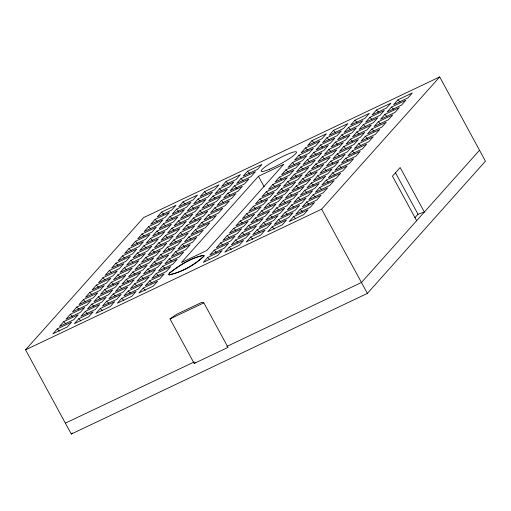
<?xml version="1.0" encoding="UTF-8"?>
<svg xmlns="http://www.w3.org/2000/svg" width="511" height="511" viewBox="0 0 511 511"><rect width="100%" height="100%" fill="white"/><g stroke="black" fill="none" stroke-linecap="round" stroke-linejoin="round"><path stroke-width="0.77" d="M25.55 349.824L143.623 217.59L439.709 76.931L485.45 161.176L367.377 293.41L71.291 434.069L25.55 349.824L321.636 209.171L439.709 76.931M57.283 328.905L52.92 333.798L67.299 326.963L71.661 322.077L57.283 328.905L59.333 331.083M63.805 321.604L59.436 326.491L73.82 319.662L78.183 314.776L63.805 321.604L65.855 323.782M70.32 314.303L65.957 319.19L80.342 312.362L84.705 307.475L70.32 314.303L72.37 316.481M76.842 307.002L72.479 311.889L86.857 305.061L91.226 300.174L76.842 307.002L78.892 309.181M83.363 299.702L79.001 304.588L93.379 297.753L97.742 292.867L83.363 299.702L85.414 301.88M89.879 292.401L85.516 297.287L99.901 290.452L104.263 285.566L89.879 292.401L91.929 294.572M96.4 285.1L92.037 289.986L106.416 283.151L110.785 278.265L96.4 285.1L98.451 287.271M102.922 277.799L98.559 282.685L112.937 275.851L117.3 270.964L102.922 277.799L104.972 279.971M109.437 270.491L105.074 275.384L119.459 268.55L123.822 263.663L109.437 270.491L111.487 272.67M115.959 263.191L111.596 268.077L125.981 261.249L130.343 256.362L115.959 263.191L118.009 265.369M122.48 255.89L118.118 260.776L132.496 253.948L136.859 249.061L122.48 255.89L124.531 258.068M129.002 248.589L124.633 253.475L139.018 246.647L143.38 241.76L129.002 248.589L131.046 250.767M135.517 241.288L131.155 246.174L145.539 239.34L149.902 234.453L135.517 241.288L137.568 243.466M142.039 233.987L137.676 238.873L152.054 232.039L156.417 227.152L142.039 233.987L144.089 236.159M148.56 226.686L144.198 231.572L158.576 224.738L162.939 219.851L148.56 226.686L150.611 228.858M155.076 219.385L150.713 224.272L165.098 217.437L169.46 212.55L155.076 219.385L157.126 221.557M161.597 212.078L157.235 216.971L171.613 210.136L175.982 205.25L161.597 212.078L163.648 214.256M78.771 318.698L74.408 323.591L88.786 316.756L93.149 311.87L78.771 318.698L80.821 320.876M85.292 311.397L80.923 316.283L95.308 309.455L99.671 304.569L85.292 311.397L87.343 313.575M91.808 304.096L87.445 308.983L101.83 302.154L106.192 297.268L91.808 304.096L93.858 306.274M98.329 296.795L93.967 301.682L108.345 294.853L112.714 289.961L98.329 296.795L100.38 298.973M104.851 289.494L100.488 294.381L114.866 287.546L119.229 282.66L104.851 289.494L106.901 291.666M111.366 282.193L107.003 287.08L121.388 280.245L125.751 275.359L111.366 282.193L113.416 284.365M117.888 274.892L113.525 279.779L127.903 272.944L132.272 268.058L117.888 274.892L119.938 277.064M124.409 267.592L120.047 272.478L134.425 265.643L138.788 260.757L124.409 267.592L126.46 269.763M130.925 260.284L126.562 265.171L140.947 258.342L145.309 253.456L130.925 260.284L132.975 262.462M137.446 252.983L133.084 257.87L147.468 251.042L151.831 246.155L137.446 252.983L139.497 255.161M143.968 245.682L139.605 250.569L153.983 243.741L158.346 238.854L143.968 245.682L146.018 247.861M150.489 238.382L146.12 243.268L160.505 236.44L164.868 231.547L150.489 238.382L152.534 240.56M157.005 231.081L152.642 235.967L167.027 229.132L171.389 224.246L157.005 231.081L159.055 233.252M163.526 223.78L159.164 228.666L173.542 221.831L177.905 216.945L163.526 223.78L165.577 225.951M170.048 216.479L165.685 221.365L180.064 214.531L184.426 209.644L170.048 216.479L172.098 218.651M176.563 209.178L172.201 214.064L186.585 207.23L190.948 202.343L176.563 209.178L178.614 211.35M183.085 201.871L178.722 206.757L193.101 199.929L197.47 195.042L183.085 201.871L185.135 204.049M100.258 308.491L95.896 313.377L110.274 306.549L114.636 301.662L100.258 308.491L102.309 310.669M106.78 301.19L102.411 306.076L116.795 299.248L121.158 294.362L106.78 301.19L108.83 303.368M113.295 293.889L108.932 298.775L123.317 291.947L127.68 287.061L113.295 293.889L115.345 296.067M119.817 286.588L115.454 291.474L129.832 284.64L134.201 279.753L119.817 286.588L121.867 288.766M126.338 279.287L121.976 284.173L136.354 277.339L140.717 272.452L126.338 279.287L128.389 281.459M132.854 271.986L128.491 276.873L142.876 270.038L147.238 265.152L132.854 271.986L134.904 274.158M139.375 264.685L135.013 269.572L149.391 262.737L153.76 257.851L139.375 264.685L141.426 266.857M145.897 257.378L141.534 262.271L155.912 255.436L160.275 250.55L145.897 257.378L147.947 259.556M152.412 250.077L148.049 254.963L162.434 248.135L166.797 243.249L152.412 250.077L154.463 252.255M158.934 242.776L154.571 247.663L168.956 240.834L173.318 235.948L158.934 242.776L160.984 244.954M165.455 235.475L161.093 240.362L175.471 233.533L179.834 228.641L165.455 235.475L167.506 237.653M171.977 228.174L167.608 233.061L181.993 226.226L186.355 221.34L171.977 228.174L174.021 230.352M178.492 220.873L174.13 225.76L188.514 218.925L192.877 214.039L178.492 220.873L180.543 223.045M185.014 213.572L180.651 218.459L195.03 211.624L199.392 206.738L185.014 213.572L187.064 215.744M191.536 206.272L187.173 211.158L201.551 204.323L205.914 199.437L191.536 206.272L193.586 208.443M198.051 198.964L193.688 203.857L208.073 197.022L212.435 192.136L198.051 198.964L200.101 201.142M204.572 191.663L200.21 196.55L214.588 189.722L218.957 184.835L204.572 191.663L206.623 193.841M121.746 298.283L117.383 303.17L131.761 296.342L136.124 291.455L121.746 298.283L123.796 300.462M128.267 290.983L123.898 295.869L138.283 289.041L142.646 284.154L128.267 290.983L130.318 293.161M134.783 283.682L130.42 288.568L144.805 281.74L149.167 276.847L134.783 283.682L136.833 285.86M141.304 276.381L136.942 281.267L151.32 274.433L155.689 269.546L141.304 276.381L143.355 278.552M147.826 269.08L143.463 273.966L157.842 267.132L162.204 262.245L147.826 269.08L149.876 271.252M154.341 261.779L149.979 266.665L164.363 259.831L168.726 254.944L154.341 261.779L156.392 263.951M160.863 254.478L156.5 259.364L170.878 252.53L175.247 247.643L160.863 254.478L162.913 256.65M167.384 247.171L163.022 252.057L177.4 245.229L181.763 240.342L167.384 247.171L169.435 249.349M173.9 239.87L169.537 244.756L183.922 237.928L188.284 233.042L173.9 239.87L175.95 242.048M180.421 232.569L176.059 237.455L190.443 230.627L194.806 225.741L180.421 232.569L182.472 234.747M186.943 225.268L182.58 230.154L196.959 223.326L201.321 218.433L186.943 225.268L188.993 227.446M193.465 217.967L189.096 222.853L203.48 216.019L207.843 211.132L193.465 217.967L195.509 220.139M199.98 210.666L195.617 215.553L210.002 208.718L214.365 203.832L199.98 210.666L202.03 212.838M206.501 203.365L202.139 208.252L216.517 201.417L220.88 196.531L206.501 203.365L208.552 205.537M213.023 196.058L208.66 200.951L223.039 194.116L227.401 189.23L213.023 196.058L215.074 198.236M219.538 188.757L215.176 193.643L229.56 186.815L233.923 181.929L219.538 188.757L221.589 190.935M226.06 181.456L221.697 186.343L236.076 179.514L240.445 174.628L226.06 181.456L228.11 183.634M143.233 288.076L138.871 292.963L153.249 286.134L157.612 281.248L143.233 288.076L145.284 290.254M149.755 280.775L145.386 285.662L159.771 278.834L164.133 273.947L149.755 280.775L151.805 282.953M156.27 273.474L151.908 278.361L166.292 271.526L170.655 266.64L156.27 273.474L158.321 275.653M162.792 266.174L158.429 271.06L172.807 264.225L177.176 259.339L162.792 266.174L164.842 268.345M169.313 258.873L164.951 263.759L179.329 256.924L183.692 252.038L169.313 258.873L171.364 261.044M175.829 251.572L171.466 256.458L185.851 249.624L190.213 244.737L175.829 251.572L177.879 253.743M182.35 244.264L177.988 249.157L192.366 242.323L196.735 237.436L182.35 244.264L184.401 246.443M188.872 236.963L184.509 241.85L198.888 235.022L203.25 230.135L188.872 236.963L190.922 239.142M195.387 229.663L191.025 234.549L205.409 227.721L209.772 222.834L195.387 229.663L197.438 231.841M201.909 222.362L197.546 227.248L211.931 220.42L216.294 215.527L201.909 222.362L203.959 224.54M208.431 215.061L204.068 219.947L218.446 213.113L222.809 208.226L208.431 215.061L210.481 217.232M214.952 207.76L210.583 212.646L224.968 205.812L229.33 200.925L214.952 207.76L216.996 209.932M221.467 200.459L217.105 205.345L231.489 198.511L235.852 193.624L221.467 200.459L223.518 202.631M227.989 193.158L223.626 198.044L238.005 191.21L242.367 186.323L227.989 193.158L230.039 195.33M234.511 185.851L230.148 190.744L244.526 183.909L248.889 179.022L234.511 185.851L237.072 188.572M241.026 178.55L236.663 183.436L251.048 176.608L255.411 171.722L241.026 178.55L243.076 180.728M247.548 171.249L243.185 176.135L257.563 169.307L261.932 164.421L247.548 171.249L249.598 173.427M258.445 176.289L181.437 262.526L206.821 250.473L283.822 164.229L258.445 176.289L264.123 186.745M207.696 257.455L203.333 262.341L217.712 255.513L222.074 250.62L207.696 257.455L209.746 259.633M214.218 250.154L209.849 255.04L224.233 248.205L228.596 243.319L214.218 250.154L216.268 252.325M220.733 242.853L216.37 247.739L230.755 240.905L235.117 236.018L220.733 242.853L222.783 245.025M227.254 235.552L222.892 240.438L237.27 233.604L241.639 228.717L227.254 235.552L229.305 237.724M233.776 228.245L229.413 233.137L243.792 226.303L248.154 221.416L233.776 228.245L235.827 230.423M240.291 220.944L235.929 225.83L250.313 219.002L254.676 214.115L240.291 220.944L242.342 223.122M246.813 213.643L242.45 218.529L256.829 211.701L261.198 206.814L246.813 213.643L248.863 215.821M253.335 206.342L248.972 211.228L263.35 204.4L267.713 199.514L253.335 206.342L255.385 208.52M259.85 199.041L255.487 203.927L269.872 197.093L274.235 192.206L259.85 199.041L261.9 201.219M266.372 191.74L262.009 196.626L276.394 189.792L280.756 184.905L266.372 191.74L268.422 193.912M272.893 184.439L268.531 189.326L282.909 182.491L287.271 177.604L272.893 184.439L274.944 186.611M279.415 177.138L275.046 182.025L289.43 175.19L293.793 170.304L279.415 177.138L281.459 179.31M285.93 169.831L281.567 174.724L295.952 167.889L300.315 163.003L285.93 169.831L287.98 172.009M292.452 162.53L288.089 167.416L302.467 160.588L306.83 155.702L292.452 162.53L294.502 164.708M298.973 155.229L294.611 160.115L308.989 153.287L313.352 148.401L298.973 155.229L301.024 157.407M305.489 147.928L301.126 152.815L315.511 145.986L319.873 141.1L305.489 147.928L307.539 150.106M312.01 140.627L307.648 145.514L322.026 138.679L326.395 133.793L312.01 140.627L314.061 142.805M229.184 247.247L224.821 252.134L239.199 245.299L243.562 240.413L229.184 247.247L231.234 249.419M235.705 239.946L231.336 244.833L245.721 237.998L250.083 233.112L235.705 239.946L237.756 242.118M242.22 232.646L237.858 237.532L252.242 230.697L256.605 225.811L242.22 232.646L244.271 234.817M248.742 225.345L244.379 230.231L258.758 223.396L263.127 218.51L248.742 225.345L250.792 227.516M255.264 218.037L250.901 222.93L265.279 216.096L269.642 211.209L255.264 218.037L257.314 220.215M261.779 210.736L257.416 215.623L271.801 208.795L276.164 203.908L261.779 210.736L263.829 212.915M268.301 203.435L263.938 208.322L278.316 201.494L282.685 196.607L268.301 203.435L270.351 205.614M274.822 196.135L270.46 201.021L284.838 194.193L289.2 189.3L274.822 196.135L276.873 198.313M281.337 188.834L276.975 193.72L291.359 186.885L295.722 181.999L281.337 188.834L283.388 191.005M287.859 181.533L283.496 186.419L297.881 179.585L302.244 174.698L287.859 181.533L289.909 183.705M294.381 174.232L290.018 179.118L304.396 172.284L308.759 167.397L294.381 174.232L296.431 176.404M300.902 166.931L296.533 171.817L310.918 164.983L315.281 160.096L300.902 166.931L302.946 169.103M307.418 159.624L303.055 164.51L317.44 157.682L321.802 152.795L307.418 159.624L309.468 161.802M313.939 152.323L309.577 157.209L323.955 150.381L328.317 145.494L313.939 152.323L315.99 154.501M320.461 145.022L316.098 149.908L330.476 143.08L334.839 138.194L320.461 145.022L322.511 147.2M326.976 137.721L322.613 142.607L336.998 135.779L341.361 130.886L326.976 137.721L329.027 139.899M333.498 130.42L329.135 135.306L343.513 128.472L347.882 123.585L333.498 130.42L335.548 132.592M71.291 434.069L72.345 432.881M250.671 237.04L246.308 241.927L260.687 235.092L265.049 230.206L250.671 237.04L252.721 239.212M257.193 229.739L252.824 234.626L267.208 227.791L271.571 222.905L257.193 229.739L259.243 231.911M263.708 222.438L259.345 227.325L273.73 220.49L278.093 215.604L263.708 222.438L265.758 224.61M270.23 215.131L265.867 220.024L280.245 213.189L284.614 208.303L270.23 215.131L272.28 217.309M276.751 207.83L272.389 212.717L286.767 205.888L291.129 201.002L276.751 207.83L278.802 210.008M283.266 200.529L278.904 205.416L293.288 198.587L297.651 193.701L283.266 200.529L285.317 202.707M289.788 193.228L285.425 198.115L299.804 191.286L304.173 186.4L289.788 193.228L291.838 195.406M296.31 185.927L291.947 190.814L306.325 183.979L310.688 179.093L296.31 185.927L298.36 188.105M302.825 178.626L298.462 183.513L312.847 176.678L317.21 171.792L302.825 178.626L304.875 180.798M309.347 171.326L304.984 176.212L319.369 169.377L323.731 164.491L309.347 171.326L311.397 173.497M315.868 164.025L311.506 168.911L325.884 162.076L330.247 157.19L315.868 164.025L317.919 166.196M322.39 156.717L318.021 161.61L332.406 154.776L336.768 149.889L322.39 156.717L324.434 158.895M328.905 149.416L324.542 154.303L338.927 147.475L343.29 142.588L328.905 149.416L330.956 151.595M335.427 142.115L331.064 147.002L345.442 140.174L349.805 135.287L335.427 142.115L337.477 144.294M341.948 134.815L337.586 139.701L351.964 132.873L356.327 127.986L341.948 134.815L343.999 136.993M348.464 127.514L344.101 132.4L358.486 125.565L362.848 120.679L348.464 127.514L350.514 129.692M354.985 120.213L350.623 125.099L365.001 118.265L369.37 113.378L354.985 120.213L357.036 122.385M272.159 226.833L267.796 231.719L282.174 224.885L286.537 219.998L272.159 226.833L274.209 229.005M278.68 219.532L274.311 224.418L288.696 217.584L293.059 212.697L278.68 219.532L280.731 221.704M285.195 212.231L280.833 217.118L295.217 210.283L299.58 205.396L285.195 212.231L287.246 214.403M291.717 204.924L287.354 209.81L301.733 202.982L306.102 198.096L291.717 204.924L293.768 207.102M298.239 197.623L293.876 202.509L308.254 195.681L312.617 190.795L298.239 197.623L300.289 199.801M304.754 190.322L300.391 195.208L314.776 188.38L319.139 183.494L304.754 190.322L306.804 192.5M311.276 183.021L306.913 187.907L321.291 181.079L325.66 176.186L311.276 183.021L313.326 185.199M317.797 175.72L313.435 180.607L327.813 173.772L332.176 168.886L317.797 175.72L319.848 177.892M324.313 168.419L319.95 173.306L334.335 166.471L338.697 161.585L324.313 168.419L326.363 170.591M330.834 161.118L326.472 166.005L340.856 159.17L345.219 154.284L330.834 161.118L332.885 163.29M337.356 153.817L332.993 158.704L347.371 151.869L351.734 146.983L337.356 153.817L339.406 155.989M343.877 146.51L339.508 151.397L353.893 144.568L358.256 139.682L343.877 146.51L345.921 148.688M350.393 139.209L346.03 144.096L360.415 137.267L364.777 132.381L350.393 139.209L352.443 141.387M356.914 131.908L352.552 136.795L366.93 129.966L371.293 125.08L356.914 131.908L358.965 134.086M363.436 124.607L359.073 129.494L373.452 122.666L377.814 117.773L363.436 124.607L365.486 126.785M369.951 117.306L365.589 122.193L379.973 115.358L384.336 110.472L369.951 117.306L372.002 119.478M376.473 110.006L372.11 114.892L386.488 108.057L390.858 103.171L376.473 110.006L378.523 112.177M293.646 216.626L289.283 221.512L303.662 214.677L308.024 209.791L293.646 216.626L295.697 218.797M300.168 209.325L295.799 214.211L310.183 207.377L314.546 202.49L300.168 209.325L302.218 211.497M306.683 202.017L302.32 206.91L316.705 200.076L321.068 195.189L306.683 202.017L308.733 204.196M313.205 194.717L308.842 199.603L323.22 192.775L327.589 187.888L313.205 194.717L315.255 196.895M319.726 187.416L315.364 192.302L329.742 185.474L334.105 180.587L319.726 187.416L321.777 189.594M326.242 180.115L321.879 185.001L336.264 178.173L340.626 173.286L326.242 180.115L328.292 182.293M332.763 172.814L328.401 177.7L342.779 170.866L347.148 165.979L332.763 172.814L334.814 174.992M339.285 165.513L334.922 170.399L349.3 163.565L353.663 158.678L339.285 165.513L341.335 167.685M345.8 158.212L341.437 163.098L355.822 156.264L360.185 151.377L345.8 158.212L347.85 160.384M352.322 150.911L347.959 155.798L362.344 148.963L366.706 144.076L352.322 150.911L354.372 153.083M358.843 143.604L354.481 148.497L368.859 141.662L373.222 136.776L358.843 143.604L360.894 145.782M365.365 136.303L360.996 141.189L375.381 134.361L379.743 129.475L365.365 136.303L367.409 138.481M371.88 129.002L367.518 133.888L381.902 127.06L386.265 122.174L371.88 129.002L373.931 131.18M378.402 121.701L374.039 126.587L388.417 119.759L392.78 114.866L378.402 121.701L380.452 123.879M384.924 114.4L380.561 119.287L394.939 112.452L399.302 107.566L384.924 114.4L386.974 116.572M391.439 107.099L387.076 111.986L401.461 105.151L405.823 100.265L391.439 107.099L393.489 109.271M397.96 99.798L393.598 104.685L407.976 97.85L412.345 92.964L397.96 99.798L400.011 101.97M414.926 217.699L418.011 214.25L424.341 212.065L400.164 167.544L392.467 176.174L416.637 220.695M479.522 150.26L361.449 282.5L226.82 346.458M170.003 318.928L176.544 314.335L201.928 302.276L203.844 302.857L228.015 347.378L194.18 363.449L170.003 318.928L203.844 302.857M194.18 363.449L195.368 362.618M65.363 423.153L194.237 361.935M395.348 172.507L418.011 214.25M321.636 209.171L367.377 293.41M169.531 273.142L168.777 274.356L169.23 274.937C181.973 271.852 194.819 265.107 204.119 255.851L203.665 255.264C191.12 257.972 179.457 265.12 169.531 273.142M170.061 272.593L168.898 274.005L168.937 274.809C181.795 272.408 194.289 264.941 203.998 256.203L203.959 255.391C191.491 257.403 180.089 265.1 170.061 272.593M269.514 169.25A20.063 2.791 -28.5 0 0 296.527 152.361A20.063 2.791 -28.5 0 0 270.517 163.233A20.063 2.791 -28.5 0 0 269.514 169.25"/></g></svg>
